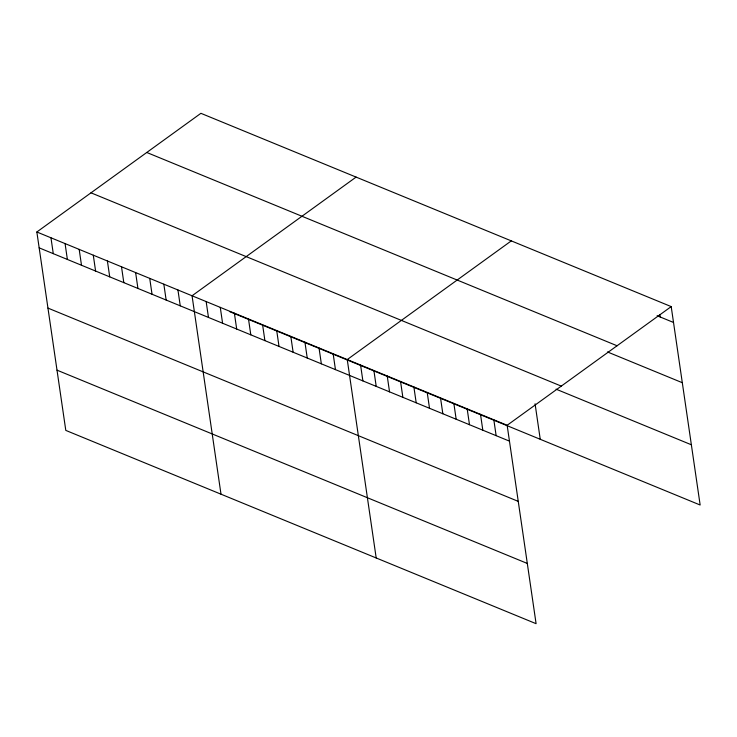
<?xml version="1.0" encoding="UTF-8"?>
<svg xmlns="http://www.w3.org/2000/svg" width="737" height="737" viewBox="0 0 737 737"><rect width="100%" height="100%" fill="white"/><g stroke="black" fill="none" stroke-linecap="round" stroke-linejoin="round"><path stroke-width="1.11" d="M36.85 231.989L507.148 425.277L536.094 623.686L65.796 430.399L36.85 231.989L200.906 113.314L671.204 306.601L700.15 505.011L229.852 311.723M356.1 177.092L192.053 295.777L220.999 494.186M511.303 240.879L347.247 359.564L376.192 557.973M507.148 425.277L671.204 306.601M657.118 315.722L673.517 322.465M146.764 152.476L617.072 345.764M607.481 351.954L682.305 382.706M90.992 192.827L561.29 386.114M556.057 389.164L691.361 444.77M39.162 247.853L509.47 441.141M47.951 308.094L518.258 501.381M57.007 370.158L527.305 563.446M659.864 314.717L660.195 316.984M535.071 403.793L540.249 439.298M493.827 419.804L496.139 435.659M480.506 414.323L482.818 430.187M467.175 408.851L469.487 424.705M453.854 403.369L456.166 419.233M440.523 397.897L442.836 413.761M427.202 392.416L429.514 408.28M413.872 386.943L416.193 402.807M400.55 381.462L402.863 397.326M387.229 375.99L389.541 391.854M373.899 370.508L376.211 386.372M360.577 365.036L362.89 380.9M333.142 353.76L335.455 369.624M319.029 347.965L321.341 363.82M304.925 342.161L307.237 358.025M290.811 336.367L293.123 352.222M276.707 330.563L279.019 346.427M262.593 324.768L264.905 340.632M248.489 318.964L250.801 334.828M234.375 313.17L236.688 329.034M220.271 307.375L222.583 323.23M206.157 301.571L208.47 317.435M177.939 289.973L180.252 305.837M163.835 284.178L166.147 300.042M149.722 278.374L152.034 294.238M135.617 272.579L137.93 288.443M121.504 266.776L123.816 282.639M107.399 260.981L109.712 276.845M93.286 255.186L95.598 271.041M79.181 249.382L81.494 265.246M65.068 243.588L67.38 259.442M50.964 237.784L53.276 253.648"/></g></svg>
